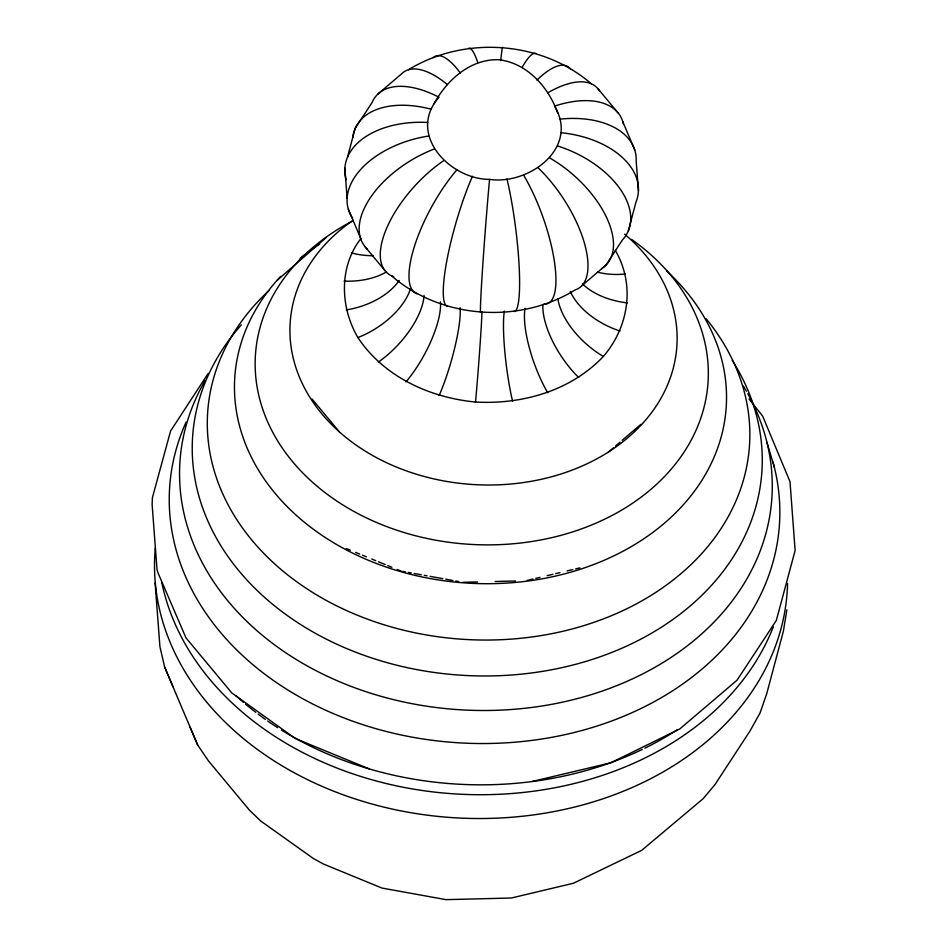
<?xml version="1.0" encoding="UTF-8"?>
<svg xmlns="http://www.w3.org/2000/svg" width="947" height="947" viewBox="0 0 947 947"><rect width="100%" height="100%" fill="white"/><g stroke="black" fill="none" stroke-linecap="round" stroke-linejoin="round"><path stroke-width="1.42" d="M786.862 609.832L783.382 631.176L766.798 693.476L760.015 713.067L749.894 731.143L714.855 784.779L703.029 798.806L641.675 850.37L573.385 883.267L511.309 898.016L446.025 899.65L381.961 888.061L323.495 864.043L313.504 858.598L260.816 821.073L249.452 810.182L208.34 760.761L197.651 744.981L190.134 727.343M347.537 157.084L355.172 128.378L372.147 102.394A83.265 44.533 41.6 0 1 438.994 97.233C406.594 133.858 449.541 179.338 489.552 179.397C528.769 185.15 579.611 148.063 554.563 106.123A83.265 46.178 -31.6 0 1 623.434 124.175M615.266 250.363C635.366 284.621 628.832 326.869 603.357 356.451C570.686 390.957 522.022 404.677 475.512 402.037C429.678 397.61 383.914 376.847 357.907 337.57C340.151 307.384 338.718 266.663 361.02 238.443M628.334 230.784L635.993 202.031A83.265 52.381 5.3 0 0 561.086 132.722M208.151 373.485L170.59 430.98L152.408 497.684L152.112 504.396L157.048 569.798L158.031 572.923L185.979 637.852L231.778 692.908L295.322 738.518L369.141 768.857M433.975 103.85C446.771 80.093 470.576 58.572 499.069 59.756C527.384 63.189 548.893 87.515 557.795 113.368M276.844 280.596L326.147 237.626M377.64 94.309L401.765 73.7A83.265 35.868 56.9 0 1 447.363 84.555M581.825 285.734L606.033 265.042L622.368 240.041A83.265 50.167 24.2 0 0 557.57 145.956M607.879 452.559L613.384 447.86M615.574 445.978L619.977 442.213M622.179 440.331L640.882 424.351M408.512 69.723C464.397 35.453 541.542 40.733 591.319 83.786M391.454 275.766C441.491 319.032 519.039 324.348 575.208 289.912A83.265 35.868 56.9 0 0 583.837 241.177A83.265 35.868 56.9 0 0 538.133 167.856M527.242 580.393L532.936 579.031M535.777 578.357L540.05 577.35M547.165 575.658L552.859 574.308M555.711 573.622L559.973 572.615M567.087 570.923L572.781 569.573M575.634 568.898L579.895 567.88M532.486 781.417L610.862 762.797L679.839 728.882L737.015 680.242L776.315 620.486L795.125 550.503L790.011 481.703L762.678 416.147L749.018 398.971M462.941 582.298L477.56 581.932M495.115 581.494L515.582 580.985M402.688 571.408L405.553 571.929M408.429 572.438L411.294 572.959M414.17 573.48L421.344 574.782M424.209 575.303L427.073 575.812M429.95 576.332L442.853 578.676M445.729 579.185L452.903 580.487M455.767 581.008L458.644 581.529M346.294 548.562L350.319 550.219M355.681 552.421L359.694 554.066M362.381 555.179L366.394 556.824M371.757 559.026L375.781 560.683M378.469 561.784L385.169 564.53M387.844 565.643L391.869 567.289M397.231 569.49L401.256 571.148M598.019 88.793L617.989 112.8M364.879 246.492L384.92 270.582M312.084 399.054L339.405 431.903M155.107 582.843L159.936 646.789L164.719 667.268L173.029 686.764M622.783 121.666L634.715 149.886M348.342 209.24L360.298 237.496M164.719 667.268L197.651 744.981M766.963 442.415L774.374 467.356M638.432 190.832L636.183 160.943A83.265 51.02 -13.8 0 0 560.068 119.133M344.85 168.246L347.111 198.136M547.437 93.078A83.265 38.2 -47.4 0 1 599.64 91.101M393.786 276.702A83.265 38.2 -47.4 0 1 386.707 228.085A83.265 38.2 -47.4 0 1 443.776 160.588M424.067 295.428A60.987 27.984 -47.4 0 1 378.303 362.097M367.46 249.31A83.265 46.178 -31.6 0 1 434.176 149.046M410.513 288.646A60.987 33.82 -31.6 0 1 357.907 337.57M627.459 302.898A60.987 38.365 5.3 0 1 582.429 283.84M619.989 331A60.987 36.744 24.2 0 1 570.283 291.38M373.201 255.666A60.987 36.744 24.2 0 1 351.515 252.979M352.722 137.717A83.265 50.167 24.2 0 1 431.169 109.225M625.28 274.038A60.987 37.371 -13.8 0 1 597.403 272.097M352.568 218.165A83.265 51.02 -13.8 0 1 428.671 136.037M433.134 57.696A83.265 24.764 70.4 0 1 460.408 73.156M468.872 48.202A83.265 11.968 82.7 0 1 477.797 62.597M549.734 157.936A83.265 44.533 41.6 0 1 601.665 268.569M603.357 356.451A60.987 32.624 41.6 0 1 557.819 298.625M522.093 67.45A83.265 15.14 -73.8 0 1 535.789 53.34M500.703 60.584A83.265 1.645 -85.6 0 1 502.656 47.35M416.869 293.878A83.265 27.617 -61.3 0 1 414.739 245.415A83.265 27.617 -61.3 0 1 456.833 169.892M447.268 306.366A83.265 15.14 -73.8 0 1 447.209 258.756A83.265 15.14 -73.8 0 1 472.446 176.308M440.438 301.868A60.987 20.23 -61.3 0 1 406.026 381.842M460.112 307.704A60.987 11.092 -73.8 0 1 439.183 395.455M482.023 311.67A60.987 1.207 -85.6 0 1 475.512 402.037M480.579 312.392A83.265 1.645 -85.6 0 1 482.781 265.184A83.265 1.645 -85.6 0 1 489.552 179.397M386.246 272.026A60.987 38.365 5.3 0 1 344.045 281.093M399.184 280.43A60.987 37.371 -13.8 0 1 346.223 309.941M346.117 179.741A83.265 52.381 5.3 0 1 427.642 122.459M512.54 401.102A60.987 8.76 82.7 0 1 504.36 311.113M506.976 178.959A83.265 11.968 82.7 0 1 519.039 264.272A83.265 11.968 82.7 0 1 514.529 311.539M547.745 392.745A60.987 18.135 70.4 0 1 525.064 308.379M523.549 175.017A83.265 24.764 70.4 0 1 554.173 259.999A83.265 24.764 70.4 0 1 544.016 304.058M578.712 377.51A60.987 26.267 56.9 0 1 542.856 304.567M536.949 80.081A83.265 27.617 -61.3 0 1 570.863 69.462M631.673 239.461A226.712 176.189 3 0 1 639.237 498.536A226.712 176.189 3 0 1 306.887 477.028A226.712 176.189 3 0 1 351.917 221.361M666.558 270.83A246.173 191.318 3 0 1 655.525 530.379A246.173 191.318 3 0 1 321.767 535.185A246.173 191.318 3 0 1 280.691 276.382M300.033 258.365A246.173 191.318 3 0 1 319.506 244.125M624.665 234.169A193.709 150.537 3 0 1 615.361 447.375A193.709 150.537 3 0 1 341.098 433.406A193.709 150.537 3 0 1 353.101 220.331M677.578 729.604A313.291 243.474 3 0 1 644.919 748.154M642.255 749.444A313.291 243.474 3 0 1 281.448 730.066M277.649 727.663A313.291 243.474 3 0 1 267.705 721.046M265.278 719.329A313.291 243.474 3 0 1 258.117 714.097M255.773 712.322A313.291 243.474 3 0 1 245.557 704.118M243.367 702.248A313.291 243.474 3 0 1 235.898 695.631M747.822 393.763A296.529 230.452 3 0 1 474.459 710.392A296.529 230.452 3 0 1 205.168 380.457M743.359 386.045A296.529 230.452 3 0 1 746.366 391.17M772.93 461.84A305.467 237.401 3 0 1 456.134 742.637A305.467 237.401 3 0 1 186.097 422.102M787.573 583.364A316.724 246.149 3 0 1 456.667 817.888A316.724 246.149 3 0 1 155.332 547.875M773.332 626.784A314.629 244.515 3 0 1 451.435 793.669A314.629 244.515 3 0 1 161.795 582.571M706.071 318.666A271.434 210.944 3 0 1 648.731 596.823A271.434 210.944 3 0 1 285.698 573.337A271.434 210.944 3 0 1 269.185 290.398M732.232 360.357A285.177 221.622 3 0 1 646.055 636.325A285.177 221.622 3 0 1 279.59 609.821A285.177 221.622 3 0 1 241.331 324.845"/></g></svg>
